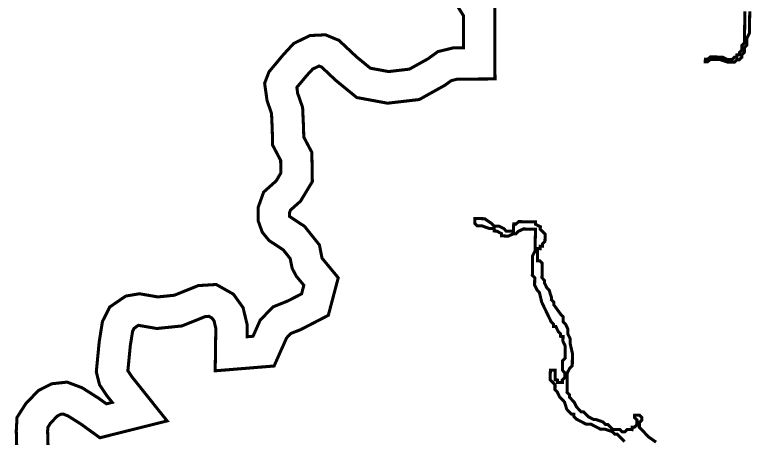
# Model space of a CAD drawing. Header units: metres. Extents: x 8244 to 287678, y 7853 to 2132060.
# Drawn here: x 269199 to 270408, y 2120714 to 2121409 of the extents above; entities that cross this region are included whole.
import ezdxf

# ---------------------------------------------------------------- set-up
doc = ezdxf.new("R2010")
doc.units = ezdxf.units.M
doc.layers.add('MANGROOVE BUFFER ZONE', color=120, linetype='Continuous')

msp = doc.modelspace()

# ---------------------------------------------------------------- linework, layer by layer
at = {"layer": 'MANGROOVE BUFFER ZONE', "const_width": 5, "flags": 128}
for points in [[(269922.8, 2121427.6), (269935.4, 2121407.6), (269935.6, 2121354.8), (269919.2, 2121354.8), (269893.5, 2121348.5), (269877.2, 2121336.7), (269846.8, 2121319.8), (269812.7, 2121315.8), (269782.7, 2121321.3), (269759.9, 2121340), (269731.3, 2121366.9), (269709, 2121376.1), (269683.7, 2121374.9), (269657, 2121362), (269639.9, 2121343.5), (269616.4, 2121315.4), (269609.2, 2121296.6), (269613.2, 2121268.1), (269620.5, 2121247.2), (269621.7, 2121221.4), (269622.3, 2121195.2), (269635.5, 2121170.1), (269635.8, 2121149.3), (269628.1, 2121136.4), (269607.6, 2121118.1), (269598.7, 2121093.3), (269598.7, 2121070.7), (269605.3, 2121052.3), (269616.5, 2121038.6), (269639.7, 2121023.4), (269651.1, 2121009.1), (269654.4, 2120992.9), (269661.1, 2120980.2), (269673.6, 2120965.2), (269669.8, 2120951.1), (269647.2, 2120939.5), (269622.8, 2120929.7), (269601.9, 2120907.9), (269590.2, 2120881.6), (269580.4, 2120880.8), (269580.6, 2120900.3), (269573.8, 2120928.6), (269558, 2120950.6), (269529.8, 2120966.5), (269500.4, 2120964.7), (269461, 2120948.9), (269434.1, 2120946.1), (269403.8, 2120951.3), (269381.3, 2120947.5), (269355.1, 2120929.6), (269343.1, 2120905.8), (269337.8, 2120872.7), (269333, 2120823.1), (269338.4, 2120801.8), (269350.4, 2120784), (269359.1, 2120773.1), (269349.6, 2120770.7), (269336.1, 2120780.4), (269309.5, 2120797.2), (269285, 2120806.4), (269259.7, 2120803.6), (269238.1, 2120792.6), (269217.5, 2120771.3), (269202.9, 2120748.5), (269201.7, 2120726.4), (269202.9, 2120682.7)], [(269254.9, 2120665.1), (269253.1, 2120725.7), (269253.5, 2120732.1), (269258, 2120739.3), (269269.1, 2120750.7), (269274.7, 2120753.6), (269278.5, 2120754), (269286.5, 2120750.9), (269307.4, 2120737.8), (269338.9, 2120715.1), (269449.2, 2120742.7), (269391.9, 2120814.5), (269384.8, 2120824.9), (269388.8, 2120866.2), (269392.6, 2120889.8), (269395, 2120894.6), (269402.1, 2120899.5), (269432.3, 2120894.3), (269473.4, 2120898.5), (269511.8, 2120913.9), (269517.8, 2120914.3), (269522.8, 2120911.4), (269526.2, 2120906.8), (269529.1, 2120894.6), (269528.1, 2120824.9), (269624.7, 2120832.8), (269645.2, 2120878.8), (269652.2, 2120886.1), (269668.6, 2120892.6), (269713.7, 2120915.9), (269730, 2120977.5), (269703.4, 2121009.7), (269699.1, 2121031.4), (269674.7, 2121061.9), (269650.1, 2121078.1), (269650.1, 2121084.3), (269651.6, 2121088.5), (269668.1, 2121103.2), (269687.5, 2121135.3), (269686.7, 2121183.2), (269673.4, 2121208.4), (269673.1, 2121223.2), (269671.5, 2121257), (269663.4, 2121280.2), (269662.1, 2121289.9), (269678.6, 2121309.6), (269688.1, 2121319.9), (269698.4, 2121324.9), (269703, 2121323), (269726, 2121301.3), (269760.4, 2121273.2), (269810.9, 2121263.9), (269862.9, 2121269.9), (269904.9, 2121293.3), (269915.4, 2121300.9), (269925.5, 2121303.4), (269987.2, 2121303.7), (269986.8, 2121422.5)], [(270397.3, 2121414.7), (270397.1, 2121406.7), (270397.1, 2121402.7), (270396.9, 2121390.8), (270396.9, 2121386.8), (270396.8, 2121382.8), (270396.7, 2121374.9), (270396.6, 2121370.9), (270396.5, 2121362.9), (270392.5, 2121359), (270392.3, 2121351), (270388.3, 2121347.1), (270388.2, 2121343.1), (270384.3, 2121343.2), (270384.2, 2121339.2), (270380.2, 2121339.3), (270376.2, 2121335.3), (270372.2, 2121335.4), (270368.2, 2121335.5), (270360.3, 2121339.6), (270356.3, 2121339.6), (270348.4, 2121339.7), (270344.4, 2121339.8), (270340.4, 2121339.8), (270336.4, 2121335.9), (270332.4, 2121336), (270332.3, 2121332), (270336.3, 2121331.9), (270340.4, 2121335.9), (270344.3, 2121335.8), (270348.3, 2121335.7), (270352.3, 2121335.7), (270356.3, 2121335.6), (270368.2, 2121331.5), (270372.2, 2121331.4), (270376.1, 2121331.4), (270380.1, 2121331.3), (270384.2, 2121335.2), (270388.1, 2121335.2), (270392.2, 2121339.1), (270392.2, 2121343.1), (270396.3, 2121347), (270396.4, 2121355), (270400.4, 2121358.9), (270400.5, 2121362.9), (270400.6, 2121370.8), (270404.7, 2121378.7), (270404.8, 2121382.7), (270404.8, 2121386.7), (270405.1, 2121406.6), (270405.2, 2121410.6), (270405.2, 2121414.6)], [(270251.5, 2120707.9), (270239.7, 2120716.1), (270235.8, 2120720.1), (270231.9, 2120724.1), (270227.9, 2120728.2), (270224, 2120732.2), (270224.1, 2120736.2), (270224.1, 2120740.2), (270228.2, 2120744.1), (270228.2, 2120748.1), (270224.3, 2120752.1), (270220.3, 2120752.2), (270216.4, 2120752.2), (270216.3, 2120748.3), (270220.2, 2120744.2), (270220.2, 2120740.2), (270220.1, 2120736.3), (270216.1, 2120732.3), (270212.1, 2120732.4), (270212, 2120728.4), (270208, 2120728.5), (270204.1, 2120728.5), (270200, 2120724.6), (270196, 2120724.7), (270192.1, 2120728.7), (270188.1, 2120728.8), (270184.2, 2120728.8), (270180.2, 2120728.9), (270176.2, 2120732.9), (270172.3, 2120737), (270168.3, 2120737), (270164.4, 2120741), (270152.5, 2120745.2), (270148.6, 2120745.3), (270140.7, 2120749.4), (270136.7, 2120753.4), (270132.8, 2120757.4), (270128.8, 2120757.5), (270124.9, 2120761.5), (270121, 2120765.6), (270117.1, 2120773.6), (270109.3, 2120781.7), (270109.3, 2120785.7), (270105.4, 2120789.7), (270105.5, 2120793.7), (270105.5, 2120797.7), (270105.6, 2120805.6), (270105.7, 2120809.6), (270105.8, 2120817.6), (270105.9, 2120821.6), (270110, 2120829.5), (270114, 2120833.4), (270114.1, 2120837.4), (270114.1, 2120841.3), (270114.2, 2120845.3), (270114.3, 2120853.3), (270110.6, 2120869.3), (270110.7, 2120877.2), (270106.8, 2120885.3), (270106.9, 2120893.2), (270103.1, 2120901.2), (270099.1, 2120905.3), (270099.2, 2120913.3), (270095.3, 2120917.3), (270083.6, 2120933.4), (270083.7, 2120937.4), (270079.7, 2120941.4), (270079.8, 2120945.4), (270076, 2120957.4), (270072.1, 2120961.4), (270068.2, 2120969.5), (270068.3, 2120973.4), (270064.3, 2120977.5), (270064.5, 2120985.4), (270064.5, 2120989.4), (270064.6, 2120993.4), (270064.6, 2120997.4), (270064.7, 2121001.4), (270060.8, 2121005.4), (270056.8, 2121005.5), (270056.9, 2121009.5), (270056.9, 2121013.4), (270057, 2121017.4), (270057, 2121021.4), (270057.1, 2121025.4), (270061.1, 2121025.3), (270061.1, 2121029.3), (270065.1, 2121029.2), (270065.2, 2121033.2), (270069.2, 2121037.2), (270069.3, 2121041.1), (270069.3, 2121045.1), (270069.4, 2121049.1), (270065.5, 2121053.1), (270061.5, 2121057.2), (270061.6, 2121061.2), (270053.7, 2121065.3), (270053.7, 2121069.2), (270049.8, 2121069.3), (270045.8, 2121069.4), (270037.8, 2121069.5), (270033.8, 2121069.5), (270025.9, 2121069.6), (270021.8, 2121065.7), (270017.9, 2121065.8), (270017.8, 2121061.8), (270017.7, 2121053.8), (270013.7, 2121053.9), (270009.7, 2121054), (270005.7, 2121054), (270001.8, 2121058.1), (269993.9, 2121062.1), (269989.9, 2121062.2), (269985.9, 2121062.3), (269982, 2121066.3), (269970.2, 2121074.4), (269966.2, 2121074.5), (269962.2, 2121074.6), (269958.3, 2121074.6), (269954.3, 2121074.7), (269954.2, 2121070.7), (269954.2, 2121066.7), (269958.1, 2121062.7), (269962.1, 2121062.6), (269966, 2121062.6), (269977.9, 2121058.4), (269981.9, 2121058.3), (269985.9, 2121058.3), (269985.8, 2121054.3), (269989.8, 2121054.2), (269997.7, 2121050.1), (269997.7, 2121046.2), (270001.6, 2121046.1), (270005.6, 2121046), (270009.6, 2121046), (270017.6, 2121049.9), (270021.6, 2121049.8), (270025.6, 2121053.7), (270033.7, 2121057.6), (270037.6, 2121057.5), (270041.6, 2121057.5), (270045.6, 2121057.4), (270049.6, 2121057.4), (270053.6, 2121057.3), (270053.5, 2121053.3), (270053.5, 2121049.3), (270053.4, 2121045.3), (270053.3, 2121037.4), (270053.2, 2121033.4), (270053, 2121021.5), (270048.9, 2121013.6), (270048.8, 2121001.6), (270048.7, 2120997.6), (270048.6, 2120989.7), (270048.5, 2120981.7), (270052.4, 2120977.7), (270052.3, 2120969.7), (270052.2, 2120965.7), (270056.1, 2120957.7), (270060, 2120953.7), (270063.8, 2120937.7), (270071.5, 2120921.6), (270075.4, 2120913.6), (270079.2, 2120905.6), (270083.1, 2120901.5), (270083.1, 2120897.6), (270087.1, 2120897.5), (270090.9, 2120889.5), (270094.9, 2120885.4), (270094.8, 2120881.5), (270098.8, 2120881.4), (270098.7, 2120873.4), (270102.5, 2120865.4), (270102.5, 2120861.4), (270102.4, 2120857.5), (270102.4, 2120853.5), (270102.3, 2120849.5), (270102.2, 2120845.5), (270098.2, 2120841.6), (270098.1, 2120837.6), (270098.1, 2120833.6), (270098, 2120829.6), (270098, 2120825.7), (270101.9, 2120821.6), (270101.8, 2120817.6), (270101.8, 2120813.7), (270097.7, 2120809.7), (270097.7, 2120805.7), (270093.7, 2120805.8), (270089.7, 2120805.9), (270089.8, 2120809.8), (270085.8, 2120809.9), (270085.8, 2120813.9), (270086, 2120821.8), (270086, 2120825.8), (270082, 2120825.9), (270078.1, 2120825.9), (270078, 2120822), (270077.9, 2120818), (270077.9, 2120814), (270077.8, 2120810), (270081.8, 2120806), (270085.7, 2120801.9), (270085.6, 2120794), (270089.5, 2120789.9), (270093.3, 2120781.9), (270101.2, 2120773.8), (270105, 2120761.8), (270108.9, 2120757.8), (270112.8, 2120753.8), (270116.8, 2120753.7), (270116.8, 2120749.7), (270120.7, 2120745.7), (270128.6, 2120741.6), (270136.5, 2120737.5), (270144.5, 2120737.4), (270160.3, 2120729.2), (270168.2, 2120729), (270180.1, 2120724.9), (270184, 2120720.9), (270188, 2120720.8), (270191.9, 2120716.8), (270195.9, 2120712.7), (270199.8, 2120708.7)]]:
    msp.add_lwpolyline(points, dxfattribs=at)

doc.saveas('drawing.dxf')
